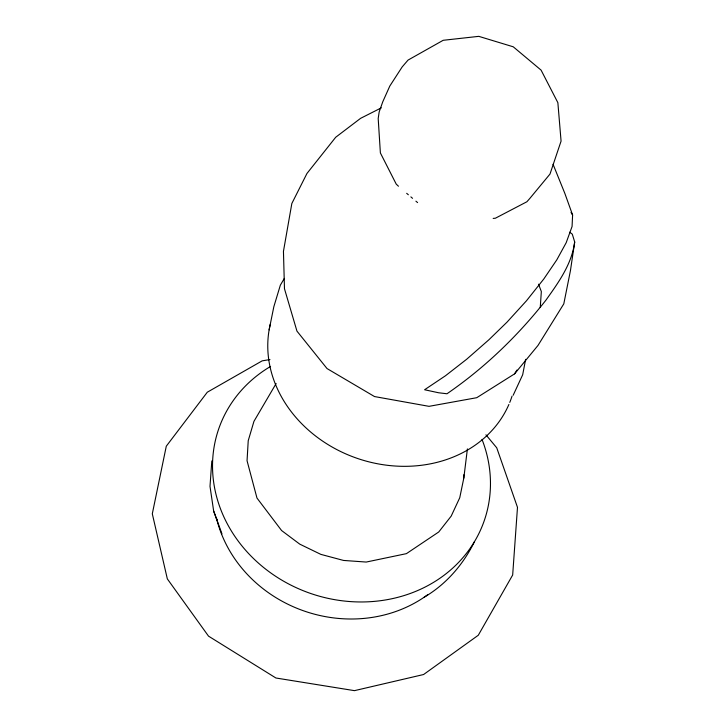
<?xml version="1.0" encoding="UTF-8"?>
<svg xmlns="http://www.w3.org/2000/svg" width="727" height="727" viewBox="0 0 727 727"><rect width="100%" height="100%" fill="white"/><g stroke="black" fill="none" stroke-linecap="round" stroke-linejoin="round"><path stroke-width="1.09" d="M553.056 164.284L564.87 193.473L572.603 215.01L572.067 226.506L566.188 242.7L556.809 259.839L543.796 278.995L526.475 300.778L506.992 322.17L488.935 339.736L466.698 359.229L445.478 375.759L424.586 389.754L438.635 392.771L446.978 393.761C484.6 367.917 517.806 335.947 545.986 300.078C558.554 282.403 571.858 264.065 574.693 241.955L572.285 234.149L569.732 232.213M540.261 307.394L541.333 291.536L538.525 284.193M211.811 460.954L210.003 486.345L213.665 511.09L221.962 533.854M276.133 383.538L253.95 421.351L248.225 440.707L247.053 460.736L256.976 498.059L281.603 530.546L299.76 544.141L320.843 554.374L343.517 560.435L366.226 562.053L406.42 553.647L438.744 531.982L451.194 516.106L459.746 497.75L463.817 478.066L467.397 448.922M574.693 241.955L570.441 270.644L563.798 303.859L538.007 345.425L514.571 373.869L476.758 397.696L429.012 406.338L374.514 396.56L327.023 368.553L296.952 331.121L284.475 288.764L283.448 251.369L291.836 203.505L306.939 173.499L335.692 137.267L360.61 118.328L381.302 107.86M525.639 359.338L522.677 374.759L513.171 395.279M269.126 329.885L273.843 306.703L280.358 285.138L284.366 278.386M474.449 541.679C463.344 564.406 446.169 584.326 424.241 597.176M514.571 373.869L516.952 370.052M269.962 359.556L262.165 360.856L207.295 392.216L166.283 446.205L152.306 513.807L167.337 578.901L208.513 636.134L275.915 678L354.458 690.65L423.596 674.52L478.284 635.253L512.671 575.012L517.488 507.346L496.732 447.796L485.936 434.81M493.17 218.418L495.36 218.236L526.893 201.761L529.856 198.398L549.994 174.062L561.071 141.12L557.863 102.671L541.088 70.128L513.244 46.801L478.784 36.35L443.188 40.294L408.047 60.087L402.176 66.92L389.817 86.031L382.765 101.789L379.176 111.949L378.194 118.501L380.385 152.943L396.224 184.113L398.46 186.221M406.675 193.327L408.347 194.754M410.873 196.89L412.554 198.317M415.917 201.17L417.598 202.597M571.031 212.466L572.603 215.01M213.665 511.09L216.937 519.978M463.753 474.776L463.817 478.066M427.83 594.622A130.978 118.247 19 0 1 216.392 517.751M482.019 439.417A140.484 125.562 19 0 1 410.81 593.277A140.484 125.562 19 0 1 231.686 531.473A140.484 125.562 19 0 1 270.544 366.453M508.9 404.466A126.225 107.469 19 0 1 358.275 458.719A126.225 107.469 19 0 1 270.244 324.424M512.035 396.16A126.225 107.469 19 0 1 509.763 402.413"/></g></svg>
